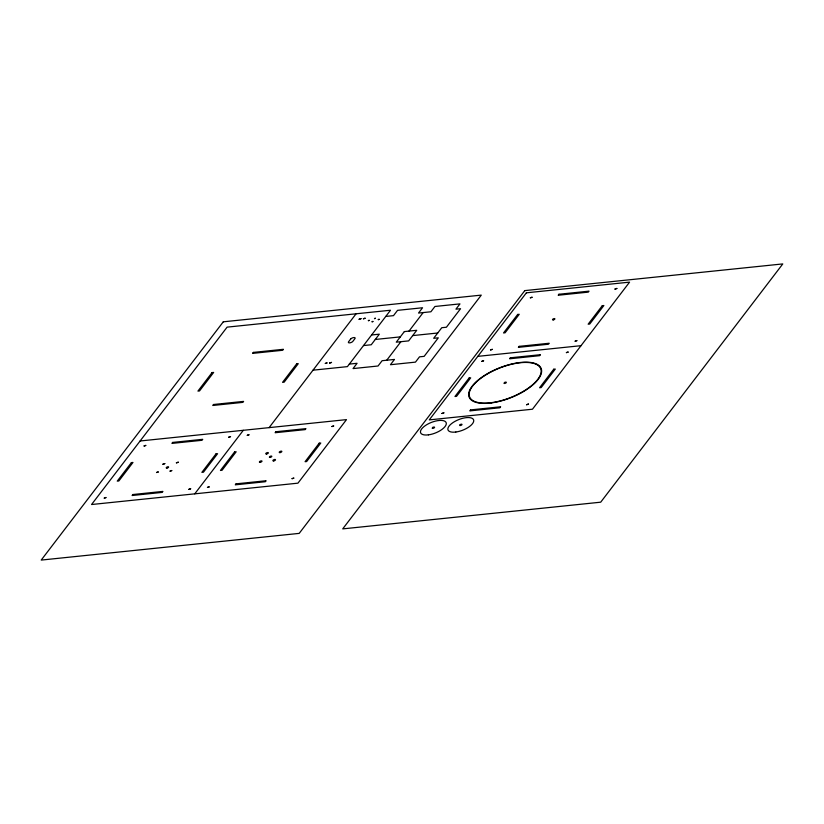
<?xml version="1.0" encoding="UTF-8"?>
<svg xmlns="http://www.w3.org/2000/svg" width="824" height="824" viewBox="0 0 824 824"><rect width="100%" height="100%" fill="white"/><g stroke="black" fill="none" stroke-linecap="round" stroke-linejoin="round"><path stroke-width="1.24" d="M368.338 320.577L369.183 320.237M369.214 320.464L368.41 320.752M372.046 321.69L372.881 321.35M374.477 318.507L375.311 318.177M372.942 321.545L372.139 321.865M375.373 318.363L374.59 318.692M378.226 319.558L379.071 319.218M379.133 319.403L378.319 319.733M194.742 493.844L243.307 430.303M269.098 427.635L356.102 313.789M386.744 360.222L400.907 341.692M409.003 331.104L423.165 312.574M385.756 316.437L393.501 315.644L397.539 310.349L422.568 307.754L418.52 313.048L430.901 311.771L434.948 306.477L459.977 303.881L455.929 309.175L460.575 308.701L446.412 327.231L441.767 327.715L433.671 338.303L438.317 337.819L424.154 356.359L419.509 356.833L415.461 362.127L390.442 364.723L394.49 359.429L382.099 360.706L378.051 366L353.033 368.586L357.08 363.291L349.335 364.095M371.593 334.977L379.328 334.173L371.243 344.762L363.497 345.565M375.291 339.467L400.31 336.882M412.69 335.595L437.719 333.009M313.007 370.182L347.409 366.628L390.504 310.236L227.105 327.138L91.546 504.525L297.938 483.163L346.502 419.622L140.111 440.984M477.817 356.359L581.013 345.678M104.257 498.108L106.141 497.48L104.267 498.077M144.076 446.011L145.961 445.382L144.097 445.938M156.55 472.533L158.435 471.905L156.57 472.471M162.905 464.221L164.8 463.624L162.905 464.221M170.053 471.143L171.938 470.504L170.063 471.101M176.408 462.831L178.303 462.223L176.408 462.831M188.881 489.353L190.777 488.756L188.881 489.322M207.452 487.427L209.347 486.829L207.463 487.396M228.701 437.256L230.586 436.617L228.722 437.183M247.272 435.329L249.157 434.701L247.293 435.257M292.077 478.672L293.972 478.075L292.077 478.641M325.315 363.477L327.2 362.848L325.336 363.405M329.61 363.024L331.506 362.426L329.61 363.024M331.897 426.575L333.782 425.946L331.918 426.502M359.099 319.259L360.994 318.661L359.099 319.259M363.405 318.816L365.289 318.188L363.425 318.744M441.973 413.483L443.858 412.855L441.973 413.483M481.793 361.386L483.688 360.778L481.803 361.345M490.527 349.942L492.422 349.314L490.538 349.912M530.347 297.845L532.242 297.217L530.368 297.773M526.598 404.728L528.472 404.069L526.598 404.728M566.407 352.621L568.313 352.023L566.418 352.59M575.152 341.188L577.047 340.559L575.162 341.157M614.972 289.09L616.857 288.452L614.972 289.09M223.294 321.813L41.2 560.083L299.194 533.386L481.288 295.116L223.294 321.813M131.397 462.604L117.235 481.134L118.831 480.979L132.994 462.439L131.397 462.604M212.077 372.582L197.915 391.112L199.511 390.947L213.673 372.417L212.077 372.582M132.839 494.534L132.087 495.512L162.194 492.392L162.936 491.413L132.839 494.534M172.659 442.426L171.907 443.405L202.004 440.294L202.756 439.316L172.659 442.426M213.519 404.502L212.767 405.48L242.874 402.369L243.616 401.391L213.519 404.502M253.339 352.404L252.587 353.383L282.694 350.272L283.435 349.294L253.339 352.404M216.022 453.849L201.859 472.379L203.446 472.214L217.608 453.684L216.022 453.849M296.702 363.827L282.539 382.357L284.126 382.192L298.288 363.662L296.702 363.827M234.593 451.933L220.43 470.463L222.027 470.298L236.189 451.768L234.593 451.933M236.035 483.853L235.283 484.831L265.39 481.721L266.131 480.742L236.035 483.853M275.855 431.745L275.103 432.734L305.199 429.613L305.951 428.635L275.855 431.745M350.612 339.107L348.593 341.754A2.524 1.04 -21.7 0 0 349.726 342.856A2.524 1.04 -21.7 0 0 352.888 341.311L354.917 338.664A2.524 1.04 -21.7 0 0 353.774 337.562A2.524 1.04 -21.7 0 0 350.612 339.107M404.357 331.588L396.262 342.176L408.653 340.889L416.738 330.3L404.357 331.588M319.218 443.168L305.055 461.708L306.641 461.543L320.804 443.003L319.218 443.168M524.806 290.614L342.712 528.884L600.706 502.187L782.8 263.917L524.806 290.614M526.382 292.819L429.263 419.89L532.459 409.219L629.577 282.138L526.382 292.819M469.113 377.979L454.951 396.509L456.548 396.344L470.71 377.814L469.113 377.979M517.678 314.438L503.516 332.968L505.102 332.803L519.264 314.274L517.678 314.438M432.816 427.399L432.209 428.192A1.267 0.515 -21.7 0 0 433.723 428.119A1.267 0.515 -21.7 0 0 434.464 427.141A1.267 0.515 -21.7 0 0 432.816 427.399M470.556 409.909L469.804 410.888L499.9 407.767L500.652 406.788L470.556 409.909M510.375 357.801L509.623 358.78L539.72 355.669L540.472 354.691L510.375 357.801M519.11 346.368L518.368 347.347L548.465 344.226L549.217 343.248L519.11 346.368M558.929 294.261L558.188 295.239L588.284 292.129L589.036 291.15L558.929 294.261M460.235 424.566L459.627 425.359A1.267 0.515 -21.7 0 0 461.141 425.287A1.267 0.515 -21.7 0 0 461.893 424.308A1.267 0.515 -21.7 0 0 460.235 424.566M504.587 382.48L503.979 383.273A1.267 0.515 -21.7 0 0 505.493 383.201A1.267 0.515 -21.7 0 0 506.235 382.223A1.267 0.515 -21.7 0 0 504.587 382.48M553.738 369.224L539.576 387.754L541.162 387.589L555.324 369.059L553.738 369.224M602.293 305.683L588.13 324.213L589.726 324.048L603.889 305.519L602.293 305.683M270.169 457.392A1.267 0.515 -21.7 0 0 271.796 456.28A1.267 0.515 -21.7 0 0 269.891 456.527A1.267 0.515 -21.7 0 0 270.169 457.392M260.188 462.305A1.391 0.567 -21.7 0 0 261.991 461.09A1.391 0.567 -21.7 0 0 259.9 461.368A1.391 0.567 -21.7 0 0 260.188 462.305M273.692 460.915A1.391 0.567 -21.7 0 0 275.494 459.699A1.391 0.567 -21.7 0 0 273.393 459.967A1.391 0.567 -21.7 0 0 273.692 460.915M280.047 452.603A1.391 0.567 -21.7 0 0 281.839 451.387A1.391 0.567 -21.7 0 0 279.748 451.655A1.391 0.567 -21.7 0 0 280.047 452.603M266.543 453.993A1.391 0.567 -21.7 0 0 268.346 452.778A1.391 0.567 -21.7 0 0 266.245 453.056A1.391 0.567 -21.7 0 0 266.543 453.993M166.973 468.063A1.267 0.515 -21.7 0 0 168.601 466.961A1.267 0.515 -21.7 0 0 166.695 467.208A1.267 0.515 -21.7 0 0 166.973 468.063M491.186 402.936A38.759 15.955 -21.7 0 0 541.317 368.915A38.759 15.955 -21.7 0 0 482.905 376.506A38.759 15.955 -21.7 0 0 491.186 402.936M491.372 402.668A38.254 15.749 -21.7 0 0 540.853 369.101A38.254 15.749 -21.7 0 0 483.194 376.589A38.254 15.749 -21.7 0 0 491.372 402.668M553.244 319.897A1.267 0.515 -21.7 0 0 554.882 318.795A1.267 0.515 -21.7 0 0 552.976 319.043A1.267 0.515 -21.7 0 0 553.244 319.897M428.418 434.856A13.751 5.665 -21.7 0 0 446.206 422.784A13.751 5.665 -21.7 0 0 425.483 425.483A13.751 5.665 -21.7 0 0 428.418 434.856M455.847 432.023A13.751 5.665 -21.7 0 0 473.635 419.952A13.751 5.665 -21.7 0 0 452.901 422.64A13.751 5.665 -21.7 0 0 455.847 432.023"/></g></svg>
